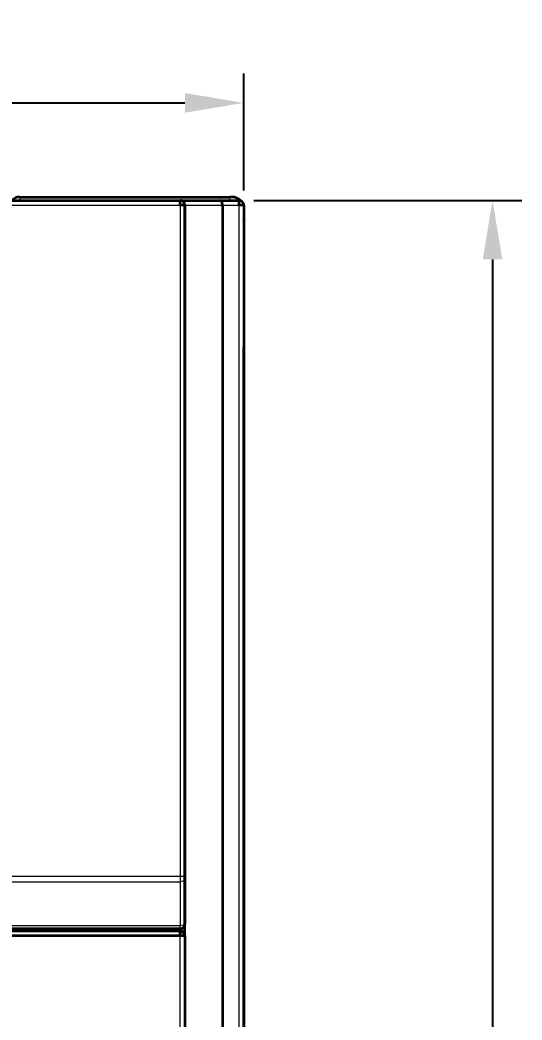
# Model space of a CAD drawing. Extents: x -45 to 645, y -160 to 467.
# Drawn here: x 222.76 to 244.06, y 202.49 to 244.92 of the extents above; entities that cross this region are included whole.
import ezdxf

# ---------------------------------------------------------------- set-up
doc = ezdxf.new("R2010")
doc.units = 0
doc.dimstyles.get("Standard").update_dxf_attribs({"dimtxt": 0.18, "dimasz": 0.18, "dimexe": 0.18, "dimexo": 0.0625, "dimgap": 0.09, "dimtad": 0, "dimtih": 1, "dimtoh": 1, "dimdec": 4, "dimzin": 0, "dimdsep": 46, "dimtxsty": 'Standard', "dimcen": 0.09, "dimadec": 0, "dimazin": 0, "dimtfac": 1, "dimtdec": 4, "dimtofl": 0, "dimtmove": 0, "dimatfit": 3, "dimfxl": 1, "dimtolj": 1, "dimtzin": 0, "dimarcsym": 0})

# ---------------------------------------------------------------- blocks, each defined once
blk = doc.blocks.new('*D0')
at = {"color": 0, "lineweight": -2, "transparency": 16777216}
for p, q in [((187.259, 237.687), (187.259, 242.659)), ((232.259, 237.687), (232.259, 242.659)), ((189.759, 241.409), (229.759, 241.409))]:
    blk.add_line(p, q, dxfattribs=at)
at = {"color": 0, "transparency": 16777216}
for points in [[(189.759, 241.825), (189.759, 240.992), (187.259, 241.409)], [(229.759, 241.825), (229.759, 240.992), (232.259, 241.409)]]:
    blk.add_solid(points, dxfattribs=at)
at = {"layer": 'Defpoints', "color": 0, "transparency": 16777216}
for p in [(232.259, 241.409), (187.259, 237.062), (232.259, 237.062)]:
    blk.add_point(p, dxfattribs=at)
at = {"color": 0, "transparency": 16777216, "insert": (209.759, 243.284), "char_height": 2.5, "attachment_point": 5}
blk.add_mtext('45', dxfattribs=at)
blk = doc.blocks.new('*D1')
at = {"color": 0, "lineweight": -2, "transparency": 16777216}
for p, q in [((232.684, 237.262), (244.063, 237.262)), ((242.813, 234.762), (242.813, 71.762)), ((232.684, 69.262), (244.063, 69.262))]:
    blk.add_line(p, q, dxfattribs=at)
at = {"color": 0, "transparency": 16777216}
for points in [[(242.396, 234.762), (243.23, 234.762), (242.813, 237.262)], [(242.396, 71.762), (243.23, 71.762), (242.813, 69.262)]]:
    blk.add_solid(points, dxfattribs=at)
at = {"layer": 'Defpoints', "color": 0, "transparency": 16777216}
for p in [(232.059, 237.262), (232.059, 69.262), (242.813, 69.262)]:
    blk.add_point(p, dxfattribs=at)
at = {"color": 0, "transparency": 16777216, "insert": (240.938, 153.262), "char_height": 2.5, "attachment_point": 5, "rotation": 90}
blk.add_mtext('168', dxfattribs=at)

msp = doc.modelspace()

# ---------------------------------------------------------------- linework, layer by layer
at = {"color": 7, "lineweight": 35}
for p, q in [((189.959, 237.262), (229.559, 237.262)), ((189.959, 237.262), (229.559, 237.262)), ((229.759, 237.062), (229.759, 208.597)), ((229.759, 206.07), (229.759, 237.062)), ((229.759, 237.062), (229.759, 208.597)), ((229.759, 206.07), (229.759, 237.062)), ((231.359, 237.062), (231.359, 69.462)), ((231.359, 237.062), (231.359, 69.462)), ((232.259, 237.062), (232.259, 69.462)), ((232.259, 237.062), (232.259, 69.462)), ((232.259, 202.57), (232.259, 231.024)), ((232.259, 202.57), (232.259, 231.024)), ((229.559, 206.362), (189.959, 206.362)), ((229.559, 206.362), (189.959, 206.362)), ((189.959, 206.276), (229.559, 206.276)), ((189.959, 206.276), (229.559, 206.276)), ((189.959, 206.076), (229.559, 206.076)), ((189.959, 206.076), (229.559, 206.076)), ((229.759, 206.076), (229.759, 69.462)), ((229.759, 206.076), (229.759, 69.462))]:
    msp.add_line(p, q, dxfattribs=at)
at = {"color": 7, "lineweight": 35, "ltscale": 0.222543}
msp.add_line((222.759, 237.412), (231.661, 237.412), dxfattribs=at)
msp.add_line((222.759, 237.412), (231.661, 237.412), dxfattribs=at)
at = {"color": 7, "lineweight": 35, "ltscale": 0.005}
for p, q in [((229.559, 237.062), (229.559, 237.262)), ((229.559, 237.062), (229.559, 237.262)), ((232.059, 237.062), (232.059, 237.262)), ((232.059, 237.062), (232.059, 237.262)), ((229.759, 237.062), (229.559, 237.062)), ((229.759, 237.062), (229.559, 237.062)), ((232.259, 237.062), (232.059, 237.062)), ((232.259, 237.062), (232.059, 237.062))]:
    msp.add_line(p, q, dxfattribs=at)
at = {"color": 7, "lineweight": 35, "ltscale": 0.0431}
msp.add_line((229.56, 237.262), (231.284, 237.262), dxfattribs=at)
msp.add_line((229.56, 237.262), (231.284, 237.262), dxfattribs=at)
at = {"color": 7, "lineweight": 35, "ltscale": 0.019379}
msp.add_line((231.284, 237.262), (232.059, 237.262), dxfattribs=at)
msp.add_line((231.284, 237.262), (232.059, 237.262), dxfattribs=at)
at = {"color": 7, "lineweight": 35, "ltscale": 0.002457}
msp.add_line((231.759, 237.412), (231.661, 237.412), dxfattribs=at)
msp.add_line((231.759, 237.412), (231.661, 237.412), dxfattribs=at)
at = {"color": 7, "lineweight": 13}
for p, q in [((189.959, 237.062), (229.559, 237.062)), ((189.959, 237.062), (229.559, 237.062)), ((229.559, 237.062), (229.559, 208.597)), ((229.559, 237.062), (229.559, 208.597)), ((232.059, 69.462), (232.059, 237.062)), ((232.059, 69.462), (232.059, 237.062)), ((189.959, 208.597), (229.559, 208.597)), ((189.959, 208.597), (229.559, 208.597)), ((189.959, 208.355), (229.559, 208.355)), ((189.959, 208.355), (229.559, 208.355)), ((229.559, 206.481), (189.959, 206.481)), ((229.559, 206.481), (189.959, 206.481)), ((229.559, 69.462), (229.559, 206.076)), ((229.559, 69.462), (229.559, 206.076))]:
    msp.add_line(p, q, dxfattribs=at)
at = {"color": 7, "lineweight": 13, "ltscale": 0.04}
msp.add_line((229.759, 237.062), (231.359, 237.062), dxfattribs=at)
msp.add_line((229.759, 237.062), (231.359, 237.062), dxfattribs=at)
at = {"color": 7, "lineweight": 13, "ltscale": 0.0175}
msp.add_line((231.359, 237.062), (232.059, 237.062), dxfattribs=at)
msp.add_line((231.359, 237.062), (232.059, 237.062), dxfattribs=at)
at = {"color": 7, "lineweight": 35, "ltscale": 0.341892}
msp.add_line((232.259, 236.912), (232.259, 223.237), dxfattribs=at)
msp.add_line((232.259, 236.912), (232.259, 223.237), dxfattribs=at)
at = {"color": 7, "lineweight": 35, "ltscale": 0.000355}
msp.add_line((232.259, 236.412), (232.259, 236.427), dxfattribs=at)
at = {"color": 7, "lineweight": 35, "ltscale": 0.001508}
for p, q in [((232.259, 231.085), (232.259, 231.024)), ((232.259, 231.085), (232.259, 231.024)), ((232.259, 225.803), (232.259, 225.743)), ((232.259, 225.803), (232.259, 225.743)), ((232.259, 225.216), (232.259, 225.156)), ((232.259, 224.628), (232.259, 224.568)), ((232.259, 224.628), (232.259, 224.568))]:
    msp.add_line(p, q, dxfattribs=at)
at = {"color": 7, "lineweight": 35, "ltscale": 0.001507}
for p, q in [((232.259, 230.595), (232.259, 230.535)), ((232.259, 230.595), (232.259, 230.535)), ((232.259, 230.106), (232.259, 230.045)), ((232.259, 230.106), (232.259, 230.045)), ((232.259, 229.616), (232.259, 229.556)), ((232.259, 229.616), (232.259, 229.556)), ((232.259, 229.127), (232.259, 229.066)), ((232.259, 229.127), (232.259, 229.066)), ((232.259, 228.637), (232.259, 228.577)), ((232.259, 228.637), (232.259, 228.577)), ((232.259, 228.148), (232.259, 228.087)), ((232.259, 228.148), (232.259, 228.087)), ((232.259, 227.658), (232.259, 227.598)), ((232.259, 227.658), (232.259, 227.598))]:
    msp.add_line(p, q, dxfattribs=at)
at = {"color": 7, "lineweight": 35, "ltscale": 0.001509}
for p, q in [((232.259, 226.992), (232.259, 226.932)), ((232.259, 226.992), (232.259, 226.932)), ((232.259, 226.363), (232.259, 226.302))]:
    msp.add_line(p, q, dxfattribs=at)
at = {"color": 7, "lineweight": 35, "ltscale": 0.001592}
msp.add_line((232.259, 226.302), (232.259, 226.366), dxfattribs=at)
at = {"color": 7, "lineweight": 35, "ltscale": 0.001603}
msp.add_line((232.259, 225.156), (232.259, 225.22), dxfattribs=at)
at = {"color": 7, "lineweight": 13, "ltscale": 0.005}
msp.add_line((229.559, 208.597), (229.759, 208.597), dxfattribs=at)
msp.add_line((229.559, 208.597), (229.759, 208.597), dxfattribs=at)
at = {"color": 7, "lineweight": 13, "ltscale": 0.00606}
msp.add_line((229.559, 208.597), (229.559, 208.355), dxfattribs=at)
msp.add_line((229.559, 208.597), (229.559, 208.355), dxfattribs=at)
at = {"color": 7, "lineweight": 35, "ltscale": 0.00303}
msp.add_line((229.759, 208.597), (229.759, 208.476), dxfattribs=at)
msp.add_line((229.759, 208.597), (229.759, 208.476), dxfattribs=at)
at = {"color": 7, "lineweight": 35, "ltscale": 0.046861}
msp.add_line((229.759, 208.476), (229.759, 206.602), dxfattribs=at)
msp.add_line((229.759, 208.476), (229.759, 206.602), dxfattribs=at)
at = {"color": 7, "lineweight": 13, "ltscale": 0.046861}
msp.add_line((229.559, 208.355), (229.559, 206.481), dxfattribs=at)
msp.add_line((229.559, 208.355), (229.559, 206.481), dxfattribs=at)
at = {"color": 7, "lineweight": 35, "ltscale": 0.002158}
msp.add_line((226.579, 206.362), (226.579, 206.276), dxfattribs=at)
msp.add_line((226.579, 206.362), (226.579, 206.276), dxfattribs=at)
at = {"color": 7, "lineweight": 35, "ltscale": 0.002369}
msp.add_line((228.179, 206.362), (228.179, 206.268), dxfattribs=at)
msp.add_line((228.179, 206.362), (228.179, 206.268), dxfattribs=at)
at = {"color": 7, "lineweight": 35, "ltscale": 0.002304}
msp.add_line((228.479, 206.362), (228.479, 206.27), dxfattribs=at)
msp.add_line((228.479, 206.362), (228.479, 206.27), dxfattribs=at)
at = {"color": 7, "lineweight": 13, "ltscale": 0.002954}
msp.add_line((229.559, 206.362), (229.559, 206.481), dxfattribs=at)
msp.add_line((229.559, 206.362), (229.559, 206.481), dxfattribs=at)
at = {"color": 7, "lineweight": 35, "ltscale": 0.000932}
msp.add_line((229.559, 206.239), (229.559, 206.276), dxfattribs=at)
at = {"color": 7, "lineweight": 35, "ltscale": 0.000931549}
msp.add_line((229.559, 206.239), (229.559, 206.276), dxfattribs=at)
at = {"color": 7, "lineweight": 35, "ltscale": 0.004062}
msp.add_line((229.559, 206.076), (229.559, 206.239), dxfattribs=at)
msp.add_line((229.559, 206.076), (229.559, 206.239), dxfattribs=at)
at = {"color": 7, "lineweight": 35, "ltscale": 0.000985}
msp.add_line((229.759, 206.602), (229.759, 206.562), dxfattribs=at)
at = {"color": 7, "lineweight": 35, "ltscale": 0.000984955}
msp.add_line((229.759, 206.602), (229.759, 206.562), dxfattribs=at)
at = {"color": 7, "lineweight": 35, "ltscale": 0.004105}
msp.add_line((229.559, 206.076), (229.723, 206.076), dxfattribs=at)
msp.add_line((229.559, 206.076), (229.723, 206.076), dxfattribs=at)
at = {"color": 7, "lineweight": 35, "ltscale": 0.000895}
msp.add_line((229.723, 206.076), (229.759, 206.076), dxfattribs=at)
at = {"color": 7, "lineweight": 35, "ltscale": 0.000895309}
msp.add_line((229.723, 206.076), (229.759, 206.076), dxfattribs=at)
at = {"color": 7, "lineweight": 35, "ltscale": 0.032036}
msp.add_line((232.259, 201.288), (232.259, 202.57), dxfattribs=at)
at = {"color": 7, "lineweight": 35, "ltscale": 0.039558}
msp.add_line((232.259, 200.987), (232.259, 202.57), dxfattribs=at)
at = {"color": 7, "lineweight": 35}
msp.add_lwpolyline([(231.359, 237.062), (231.34, 237.196), (231.317, 237.243), (231.295, 237.26), (231.284, 237.262)], dxfattribs=at)
msp.add_lwpolyline([(231.359, 237.062), (231.34, 237.196), (231.317, 237.243), (231.295, 237.26), (231.284, 237.262)], dxfattribs=at)
at = {"color": 7, "lineweight": 13}
for points in [[(229.759, 208.476), (229.75, 208.44), (229.722, 208.406), (229.684, 208.382), (229.559, 208.355)], [(229.759, 208.476), (229.75, 208.44), (229.722, 208.406), (229.684, 208.382), (229.559, 208.355)], [(229.759, 206.602), (229.75, 206.566), (229.722, 206.532), (229.684, 206.507), (229.559, 206.481)], [(229.759, 206.602), (229.75, 206.566), (229.722, 206.532), (229.684, 206.507), (229.559, 206.481)]]:
    msp.add_lwpolyline(points, dxfattribs=at)
at = {"color": 7, "lineweight": 35}
for centre, radius, start, end in [((222.759, 236.912), 0.5, 90, 135.567), ((229.559, 237.062), 0.2, 68.4018, 90), ((229.559, 237.062), 0.2, 68.4018, 90), ((229.54, 237.034), 0.233, 42.4422, 66.631), ((229.54, 237.034), 0.233, 42.4422, 66.631), ((231.759, 236.912), 0.5, 42.3651, 90), ((231.759, 236.912), 0.5, 42.374, 90), ((232.057, 237.054), 0.208, 51.0621, 89.3959), ((232.057, 237.054), 0.208, 51.0621, 89.3959), ((232.056, 237.065), 0.2, 22.8088, 48.9523), ((232.056, 237.065), 0.2, 22.8088, 48.9523), ((229.559, 237.062), 0.2, 360, 40.102), ((229.559, 237.062), 0.2, 360, 40.102), ((232.026, 237.052), 0.233, 2.6034, 22.8117), ((232.026, 237.052), 0.233, 2.6034, 22.8117), ((231.259, 236.412), 1, 360, 0.7013), ((229.559, 206.562), 0.2, 270.0006, 0.0011), ((229.559, 206.562), 0.2, 270.0006, 0.0011)]:
    msp.add_arc(centre, radius, start, end, dxfattribs=at)
at = {"color": 7, "lineweight": 13}
for centre, radius, start, end in [((221.321, 237.289), 1.444, 358.9475, 4.8953), ((221.302, 237.289), 1.463, 358.9777, 4.8471), ((230.223, 237.289), 1.444, 358.9475, 4.8953), ((230.204, 237.289), 1.463, 358.9777, 4.8471), ((229.48, 205.996), 0.255, 18.2968, 71.8958), ((229.48, 205.996), 0.255, 18.2968, 71.8958)]:
    msp.add_arc(centre, radius, start, end, dxfattribs=at)
at = {"color": 7, "lineweight": 35}
msp.add_ellipse((229.157, 205.674), major_axis=(-0.544, -0.544), ratio=0.479417, start_param=2.748296, end_param=3.534831, dxfattribs=at)
msp.add_ellipse((229.157, 205.674), major_axis=(-0.544, -0.544), ratio=0.479417, start_param=2.748296, end_param=3.534831, dxfattribs=at)

# ---------------------------------------------------------------- dimensions: what is measured, and where the dimension line sits
dim = msp.add_linear_dim(base=(232.259, 241.409), p1=(187.259, 237.062), p2=(232.259, 237.062), dimstyle='Standard', override={"dimtxt": 2.5, "dimasz": 2.5, "dimexe": 1.25, "dimexo": 0.625, "dimgap": 0.625, "dimtad": 1, "dimtih": 0, "dimtoh": 0, "dimdec": 2, "dimzin": 8, "dimdsep": 44, "dimcen": 2.5, "dimtdec": 2, "dimtofl": 1, "dimatfit": 0, "dimtolj": 0, "dimtzin": 8})
dim.commit()
dim.dimension.update_dxf_attribs({"geometry": '*D0', "text_midpoint": (209.759, 243.284)})
dim = msp.add_linear_dim(base=(242.813, 69.262), p1=(232.059, 237.262), p2=(232.059, 69.262), angle=90, dimstyle='Standard', override={"dimtxt": 2.5, "dimasz": 2.5, "dimexe": 1.25, "dimexo": 0.625, "dimgap": 0.625, "dimtad": 1, "dimtih": 0, "dimtoh": 0, "dimdec": 2, "dimzin": 8, "dimdsep": 44, "dimcen": 2.5, "dimtdec": 2, "dimtofl": 1, "dimatfit": 0, "dimtolj": 0, "dimtzin": 8})
dim.commit()
dim.dimension.update_dxf_attribs({"geometry": '*D1', "text_midpoint": (240.938, 153.262)})

doc.saveas('drawing.dxf')
